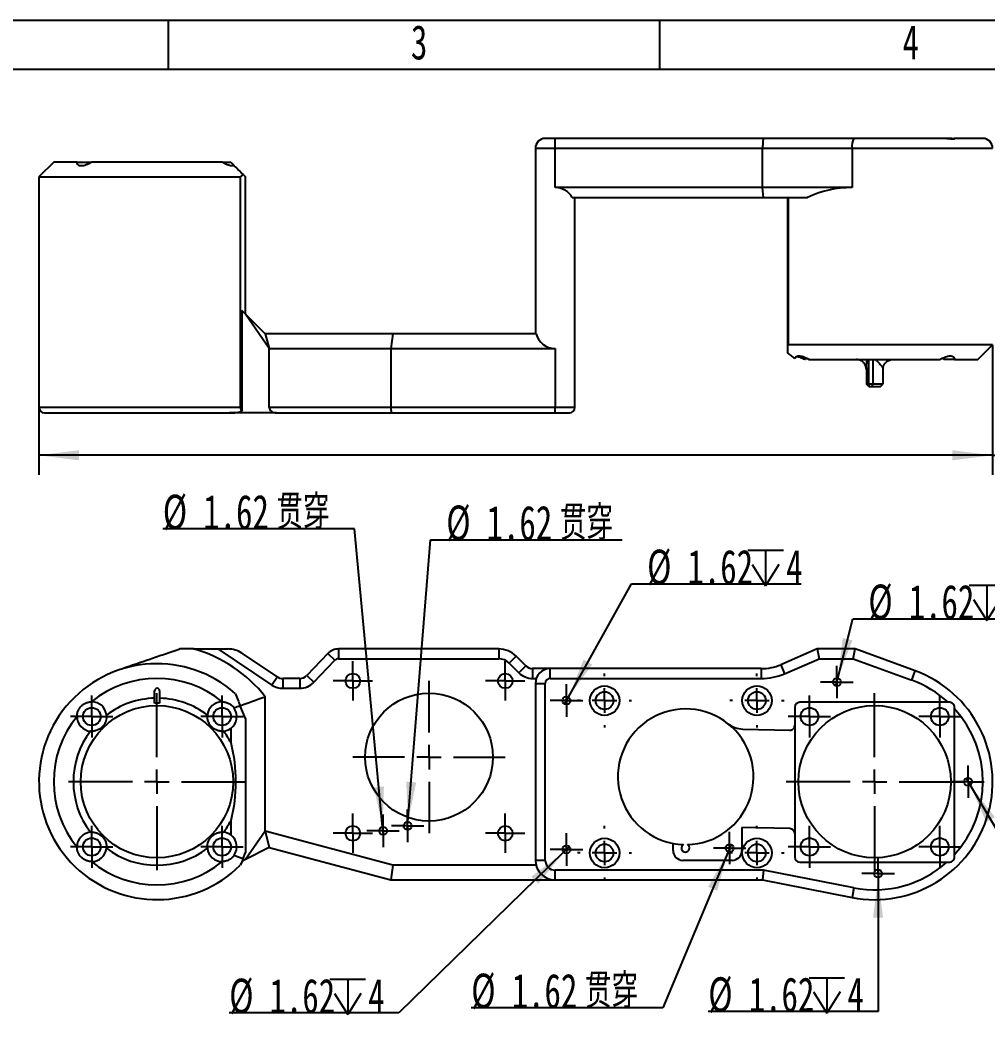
# Model space of a CAD drawing. Header units: millimetres. Extents: x 0 to 316, y 0 to 210.
# Drawn here: x 93.5 to 191.9, y 107.9 to 210 of the extents above; entities that cross this region are included whole.
import ezdxf

# ---------------------------------------------------------------- set-up
doc = ezdxf.new("R2010")
doc.units = ezdxf.units.MM
doc.layers.add('图框', color=7, linetype='Continuous')
doc.styles.add('SLDTEXTSTYLE0', font='TXT', dxfattribs={"width": 0.7, "bigfont": 'bigfont'})
doc.styles.add('SLDTEXTSTYLE3', font='TXT', dxfattribs={"width": 0.7})
doc.dimstyles.new('SLDDIMSTYLE0', dxfattribs={"dimtxt": 3.5, "dimasz": 4.08, "dimexe": 0, "dimexo": 0.0625, "dimgap": 0.875, "dimtad": 0, "dimtih": 1, "dimtoh": 1, "dimlfac": 2, "dimrnd": 1e-09, "dimzin": 12, "dimdsep": 46, "dimtxsty": 'SLDTEXTSTYLE3', "dimblk1": 'NONE', "dimsah": 1, "dimcen": 0, "dimadec": 0, "dimazin": 3, "dimtfac": 1, "dimtmove": 0, "dimatfit": 3, "dimldrblk": 'NONE', "dimfxl": 1, "dimfrac": 2, "dimtolj": 1, "dimtzin": 12, "dimarcsym": 0})
doc.dimstyles.new('SLDDIMSTYLE1', dxfattribs={"dimtxt": 3.5, "dimasz": 4.08, "dimexe": 0, "dimexo": 0.0625, "dimgap": 0.875, "dimtad": 2, "dimlfac": 2, "dimrnd": 1e-09, "dimzin": 12, "dimdsep": 46, "dimtxsty": 'SLDTEXTSTYLE3', "dimsah": 1, "dimcen": 0.09, "dimadec": 0, "dimazin": 3, "dimtfac": 1, "dimtofl": 0, "dimtmove": 0, "dimatfit": 3, "dimfxl": 1, "dimfrac": 2, "dimtolj": 1, "dimtzin": 12, "dimarcsym": 0})

# ---------------------------------------------------------------- blocks, each defined once
blk = doc.blocks.new('_D')
at = {"layer": '图框'}
for p, q in [((165.78, 126.15), (165.47, 125.4)), ((165.47, 125.4), (158.83, 109.52)), ((158.83, 109.52), (139.34, 109.52))]:
    blk.add_line(p, q, dxfattribs=at)
blk.add_solid([(165.47, 125.4), (163.43, 121.83), (164.36, 121.44)], dxfattribs=at)
at = {"layer": '图框', "char_height": 3.5, "attachment_point": 1}
for s, insert, style in [('贯穿', (150.91, 112.99), 'SLDTEXTSTYLE0'), ('%%c', (139.34, 113), 'SLDTEXTSTYLE3'), ('1.62', (143.46, 112.99), 'SLDTEXTSTYLE3')]:
    blk.add_mtext(s, dxfattribs=dict(at, insert=insert, style=style))
blk = doc.blocks.new('_None')
blk = doc.blocks.new('SW_SYMBOL_HOLE_DEPTH')
at = {"layer": '图框', "color": 0}
for p, q in [((0, 875), (800, 875)), ((400, 875), (400, 75)), ((100, 555), (400, 75)), ((700, 555), (400, 75))]:
    blk.add_line(p, q, dxfattribs=at)
blk = doc.blocks.new('_D_1')
at = {"layer": '图框'}
for p, q in [((180.72, 123.58), (180.72, 122.77)), ((180.72, 122.77), (180.72, 109.15)), ((180.72, 109.15), (163.45, 109.15))]:
    blk.add_line(p, q, dxfattribs=at)
blk.add_solid([(180.72, 122.77), (180.21, 118.69), (181.23, 118.69)], dxfattribs=at)
at = {"layer": '图框', "xscale": 0.0045117371, "yscale": 0.0045117371, "zscale": 0.0045117371}
blk.add_blockref('SW_SYMBOL_HOLE_DEPTH', (173.7, 108.63), dxfattribs=at)
at = {"layer": '图框', "char_height": 3.5, "attachment_point": 1, "style": 'SLDTEXTSTYLE3'}
for s, insert in [('%%c', (163.45, 112.63)), ('1.62', (167.57, 112.62)), ('4', (177.6, 112.62))]:
    blk.add_mtext(s, dxfattribs=dict(at, insert=insert))
blk = doc.blocks.new('_D_2')
at = {"layer": '图框'}
for p, q in [((189.67, 132.87), (190.08, 132.18)), ((190.08, 132.18), (199.58, 116.13)), ((199.58, 116.13), (216.85, 116.13))]:
    blk.add_line(p, q, dxfattribs=at)
blk.add_solid([(190.08, 132.18), (191.72, 128.41), (192.6, 128.92)], dxfattribs=at)
at = {"layer": '图框', "xscale": 0.0045117371, "yscale": 0.0045117371, "zscale": 0.0045117371}
blk.add_blockref('SW_SYMBOL_HOLE_DEPTH', (211.41, 115.62), dxfattribs=at)
at = {"layer": '图框', "char_height": 3.5, "attachment_point": 1, "style": 'SLDTEXTSTYLE3'}
for s, insert in [('%%c', (201.16, 119.62)), ('1.62', (205.28, 119.61)), ('4', (215.31, 119.61))]:
    blk.add_mtext(s, dxfattribs=dict(at, insert=insert))
blk = doc.blocks.new('_D_3')
at = {"layer": '图框'}
for p, q in [((176.63, 143.05), (178.14, 149.09)), ((178.14, 149.09), (195.41, 149.09)), ((176.43, 142.27), (176.63, 143.05))]:
    blk.add_line(p, q, dxfattribs=at)
blk.add_solid([(176.63, 143.05), (178.11, 146.89), (177.13, 147.14)], dxfattribs=at)
at = {"layer": '图框', "xscale": 0.0045117371, "yscale": 0.0045117371, "zscale": 0.0045117371}
blk.add_blockref('SW_SYMBOL_HOLE_DEPTH', (189.98, 148.57), dxfattribs=at)
at = {"layer": '图框', "char_height": 3.5, "attachment_point": 1, "style": 'SLDTEXTSTYLE3'}
for s, insert in [('%%c', (179.73, 152.58)), ('1.62', (183.84, 152.56)), ('4', (193.88, 152.56))]:
    blk.add_mtext(s, dxfattribs=dict(at, insert=insert))
blk = doc.blocks.new('_D_4')
at = {"layer": '图框'}
for p, q in [((149.23, 141.13), (155.64, 152.64)), ((155.64, 152.64), (172.91, 152.64)), ((148.83, 140.42), (149.23, 141.13))]:
    blk.add_line(p, q, dxfattribs=at)
blk.add_solid([(149.23, 141.13), (151.65, 144.45), (150.77, 144.94)], dxfattribs=at)
at = {"layer": '图框', "xscale": 0.0045117371, "yscale": 0.0045117371, "zscale": 0.0045117371}
blk.add_blockref('SW_SYMBOL_HOLE_DEPTH', (167.48, 152.12), dxfattribs=at)
at = {"layer": '图框', "char_height": 3.5, "attachment_point": 1, "style": 'SLDTEXTSTYLE3'}
for s, insert in [('%%c', (157.23, 156.13)), ('1.62', (161.34, 156.12)), ('4', (171.37, 156.12))]:
    blk.add_mtext(s, dxfattribs=dict(at, insert=insert))
blk = doc.blocks.new('_D_5')
at = {"layer": '图框'}
for p, q in [((149.32, 125.91), (148.74, 125.35)), ((148.74, 125.35), (131.99, 109)), ((131.99, 109), (114.72, 109))]:
    blk.add_line(p, q, dxfattribs=at)
blk.add_solid([(148.74, 125.35), (145.46, 122.86), (146.17, 122.13)], dxfattribs=at)
at = {"layer": '图框', "xscale": 0.0045117371, "yscale": 0.0045117371, "zscale": 0.0045117371}
blk.add_blockref('SW_SYMBOL_HOLE_DEPTH', (124.97, 108.49), dxfattribs=at)
at = {"layer": '图框', "char_height": 3.5, "attachment_point": 1, "style": 'SLDTEXTSTYLE3'}
for s, insert in [('%%c', (114.72, 112.49)), ('1.62', (118.83, 112.48)), ('4', (128.86, 112.48))]:
    blk.add_mtext(s, dxfattribs=dict(at, insert=insert))
blk = doc.blocks.new('_D_6')
at = {"layer": '图框'}
for p, q in [((132.91, 128.43), (135.21, 157.13)), ((135.21, 157.13), (154.7, 157.13)), ((132.84, 127.62), (132.91, 128.43))]:
    blk.add_line(p, q, dxfattribs=at)
blk.add_solid([(132.91, 128.43), (133.74, 132.46), (132.73, 132.54)], dxfattribs=at)
at = {"layer": '图框', "char_height": 3.5, "attachment_point": 1}
for s, insert, style in [('%%c', (136.8, 160.62), 'SLDTEXTSTYLE3'), ('1.62', (140.91, 160.6), 'SLDTEXTSTYLE3'), ('贯穿', (148.36, 160.6), 'SLDTEXTSTYLE0')]:
    blk.add_mtext(s, dxfattribs=dict(at, insert=insert, style=style))
blk = doc.blocks.new('_D_7')
at = {"layer": '图框'}
for p, q in [((127.46, 158.23), (107.97, 158.23)), ((130.33, 127.93), (127.46, 158.23)), ((130.41, 127.12), (130.33, 127.93))]:
    blk.add_line(p, q, dxfattribs=at)
blk.add_solid([(130.33, 127.93), (130.46, 132.04), (129.44, 131.94)], dxfattribs=at)
at = {"layer": '图框', "char_height": 3.5, "attachment_point": 1}
for s, insert, style in [('%%c', (107.97, 161.72), 'SLDTEXTSTYLE3'), ('1.62', (112.09, 161.71), 'SLDTEXTSTYLE3'), ('贯穿', (119.53, 161.71), 'SLDTEXTSTYLE0')]:
    blk.add_mtext(s, dxfattribs=dict(at, insert=insert, style=style))
blk = doc.blocks.new('SW_CENTERMARKSYMBOL_0')
at = {"layer": '图框', "color": 0}
for p, q in [((0, 1.25), (0, 2)), ((0, 0), (0, 1.25)), ((-1.25, 0), (-2, 0)), ((0, 0), (-1.25, 0)), ((0, 0), (0, -1.25)), ((0, 0), (1.25, 0)), ((1.25, 0), (2, 0)), ((0, -1.25), (0, -2))]:
    blk.add_line(p, q, dxfattribs=at)
blk = doc.blocks.new('SW_CENTERMARKSYMBOL_1')
at = {"layer": '图框', "color": 0}
for p, q in [((0, 1.25), (0, 2)), ((0, 0), (0, 1.25)), ((-1.25, 0), (-2, 0)), ((0, 0), (-1.25, 0)), ((0, 0), (0, -1.25)), ((0, 0), (1.25, 0)), ((1.25, 0), (2, 0)), ((0, -1.25), (0, -2))]:
    blk.add_line(p, q, dxfattribs=at)
blk = doc.blocks.new('SW_CENTERMARKSYMBOL_2')
at = {"layer": '图框', "color": 0}
for p, q in [((0, 1.25), (0, 2)), ((0, 0), (0, 1.25)), ((-1.25, 0), (-2, 0)), ((0, 0), (-1.25, 0)), ((0, 0), (0, -1.25)), ((0, 0), (1.25, 0)), ((1.25, 0), (2, 0)), ((0, -1.25), (0, -2))]:
    blk.add_line(p, q, dxfattribs=at)
blk = doc.blocks.new('SW_CENTERMARKSYMBOL_3')
at = {"layer": '图框', "color": 0}
for p, q in [((0, 1.25), (0, 2)), ((0, 0), (0, 1.25)), ((-1.25, 0), (-2, 0)), ((0, 0), (-1.25, 0)), ((0, 0), (0, -1.25)), ((0, 0), (1.25, 0)), ((1.25, 0), (2, 0)), ((0, -1.25), (0, -2))]:
    blk.add_line(p, q, dxfattribs=at)
blk = doc.blocks.new('SW_CENTERMARKSYMBOL_4')
at = {"layer": '图框', "color": 0}
for p, q in [((0, 2.5), (0, 7.75)), ((0, 0), (0, 1.25)), ((-2.5, 0), (-7.75, 0)), ((0, 0), (-1.25, 0)), ((0, 0), (0, -1.25)), ((0, 0), (1.25, 0)), ((2.5, 0), (7.75, 0)), ((0, -2.5), (0, -7.75))]:
    blk.add_line(p, q, dxfattribs=at)
blk = doc.blocks.new('SW_CENTERMARKSYMBOL_5')
at = {"layer": '图框', "color": 0}
for p, q in [((0, 2.5), (0, 9)), ((0, 0), (0, 1.25)), ((-2.5, 0), (-9, 0)), ((0, 0), (-1.25, 0)), ((0, 0), (0, -1.25)), ((0, 0), (1.25, 0)), ((2.5, 0), (9, 0)), ((0, -2.5), (0, -9))]:
    blk.add_line(p, q, dxfattribs=at)
blk = doc.blocks.new('SW_CENTERMARKSYMBOL_6')
at = {"layer": '图框', "color": 0}
for p, q in [((0, 1.25), (0, 1.65575)), ((0, 0), (0, 1.25)), ((-1.25, 0), (-1.65575, 0)), ((0, 0), (-1.25, 0)), ((0, 0), (0, -1.25)), ((0, 0), (1.25, 0)), ((1.25, 0), (1.65575, 0)), ((0, -1.25), (0, -1.65575))]:
    blk.add_line(p, q, dxfattribs=at)
blk = doc.blocks.new('SW_CENTERMARKSYMBOL_7')
at = {"layer": '图框', "color": 0}
for p, q in [((0, 1.25), (0, 1.65575)), ((0, 0), (0, 1.25)), ((-1.25, 0), (-1.65575, 0)), ((0, 0), (-1.25, 0)), ((0, 0), (0, -1.25)), ((0, 0), (1.25, 0)), ((1.25, 0), (1.65575, 0)), ((0, -1.25), (0, -1.65575))]:
    blk.add_line(p, q, dxfattribs=at)
blk = doc.blocks.new('SW_CENTERMARKSYMBOL_8')
at = {"layer": '图框', "color": 0}
for p, q in [((0, 1.25), (0, 1.65575)), ((0, 0), (0, 1.25)), ((-1.25, 0), (-1.65575, 0)), ((0, 0), (-1.25, 0)), ((0, 0), (0, -1.25)), ((0, 0), (1.25, 0)), ((1.25, 0), (1.65575, 0)), ((0, -1.25), (0, -1.65575))]:
    blk.add_line(p, q, dxfattribs=at)
blk = doc.blocks.new('SW_CENTERMARKSYMBOL_9')
at = {"layer": '图框', "color": 0}
for p, q in [((0, 1.25), (0, 1.65575)), ((0, 0), (0, 1.25)), ((-1.25, 0), (-1.65575, 0)), ((0, 0), (-1.25, 0)), ((0, 0), (0, -1.25)), ((0, 0), (1.25, 0)), ((1.25, 0), (1.65575, 0)), ((0, -1.25), (0, -1.65575))]:
    blk.add_line(p, q, dxfattribs=at)
blk = doc.blocks.new('SW_CENTERMARKSYMBOL_10')
at = {"layer": '图框', "color": 0}
for p, q in [((0, 1.25), (0, 1.65575)), ((0, 0), (0, 1.25)), ((-1.25, 0), (-1.65575, 0)), ((0, 0), (-1.25, 0)), ((0, 0), (0, -1.25)), ((0, 0), (1.25, 0)), ((1.25, 0), (1.65575, 0)), ((0, -1.25), (0, -1.65575))]:
    blk.add_line(p, q, dxfattribs=at)
blk = doc.blocks.new('SW_CENTERMARKSYMBOL_11')
at = {"layer": '图框', "color": 0}
for p, q in [((0, 1.25), (0, 1.65575)), ((0, 0), (0, 1.25)), ((-1.25, 0), (-1.65575, 0)), ((0, 0), (-1.25, 0)), ((0, 0), (0, -1.25)), ((0, 0), (1.25, 0)), ((1.25, 0), (1.65575, 0)), ((0, -1.25), (0, -1.65575))]:
    blk.add_line(p, q, dxfattribs=at)
blk = doc.blocks.new('SW_CENTERMARKSYMBOL_12')
at = {"layer": '图框', "color": 0}
for p, q in [((0, 1.25), (0, 1.65575)), ((0, 0), (0, 1.25)), ((-1.25, 0), (-1.65575, 0)), ((0, 0), (-1.25, 0)), ((0, 0), (0, -1.25)), ((0, 0), (1.25, 0)), ((1.25, 0), (1.65575, 0)), ((0, -1.25), (0, -1.65575))]:
    blk.add_line(p, q, dxfattribs=at)
blk = doc.blocks.new('SW_CENTERMARKSYMBOL_13')
at = {"layer": '图框', "color": 0}
for p, q in [((0, 1.25), (0, 1.65575)), ((0, 0), (0, 1.25)), ((-1.25, 0), (-1.65575, 0)), ((0, 0), (-1.25, 0)), ((0, 0), (0, -1.25)), ((0, 0), (1.25, 0)), ((1.25, 0), (1.65575, 0)), ((0, -1.25), (0, -1.65575))]:
    blk.add_line(p, q, dxfattribs=at)
blk = doc.blocks.new('SW_CENTERMARKSYMBOL_14')
at = {"layer": '图框', "color": 0}
for p, q in [((0, 2.5), (0, 9)), ((0, 0), (0, 1.25)), ((-2.5, 0), (-9, 0)), ((0, 0), (-1.25, 0)), ((0, 0), (0, -1.25)), ((0, 0), (1.25, 0)), ((2.5, 0), (9, 0)), ((0, -2.5), (0, -9))]:
    blk.add_line(p, q, dxfattribs=at)
blk = doc.blocks.new('SW_CENTERMARKSYMBOL_15')
at = {"layer": '图框', "color": 0}
for p, q in [((0, 1.25), (0, 2.15)), ((0, 0), (0, 1.25)), ((-1.25, 0), (-2.15, 0)), ((0, 0), (-1.25, 0)), ((0, 0), (0, -1.25)), ((0, 0), (1.25, 0)), ((1.25, 0), (2.15, 0)), ((0, -1.25), (0, -2.15))]:
    blk.add_line(p, q, dxfattribs=at)
blk = doc.blocks.new('SW_CENTERMARKSYMBOL_16')
at = {"layer": '图框', "color": 0}
for p, q in [((0, 1.25), (0, 2.15)), ((0, 0), (0, 1.25)), ((-1.25, 0), (-2.15, 0)), ((0, 0), (-1.25, 0)), ((0, 0), (0, -1.25)), ((0, 0), (1.25, 0)), ((1.25, 0), (2.15, 0)), ((0, -1.25), (0, -2.15))]:
    blk.add_line(p, q, dxfattribs=at)
blk = doc.blocks.new('SW_CENTERMARKSYMBOL_17')
at = {"layer": '图框', "color": 0}
for p, q in [((0, 1.25), (0, 2.15)), ((0, 0), (0, 1.25)), ((-1.25, 0), (-2.15, 0)), ((0, 0), (-1.25, 0)), ((0, 0), (0, -1.25)), ((0, 0), (1.25, 0)), ((1.25, 0), (2.15, 0)), ((0, -1.25), (0, -2.15))]:
    blk.add_line(p, q, dxfattribs=at)
blk = doc.blocks.new('SW_CENTERMARKSYMBOL_18')
at = {"layer": '图框', "color": 0}
for p, q in [((0, 1.25), (0, 2.15)), ((0, 0), (0, 1.25)), ((-1.25, 0), (-2.15, 0)), ((0, 0), (-1.25, 0)), ((0, 0), (0, -1.25)), ((0, 0), (1.25, 0)), ((1.25, 0), (2.15, 0)), ((0, -1.25), (0, -2.15))]:
    blk.add_line(p, q, dxfattribs=at)
blk = doc.blocks.new('SW_CENTERMARKSYMBOL_19')
at = {"layer": '图框', "color": 0}
for p, q in [((0, 2.5), (0, 2.75)), ((0, 0), (0, 1.25)), ((-2.5, 0), (-2.75, 0)), ((0, 0), (-1.25, 0)), ((0, 0), (0, -1.25)), ((0, 0), (1.25, 0)), ((2.5, 0), (2.75, 0)), ((0, -2.5), (0, -2.75))]:
    blk.add_line(p, q, dxfattribs=at)
blk = doc.blocks.new('SW_CENTERMARKSYMBOL_20')
at = {"layer": '图框', "color": 0}
for p, q in [((0, 2.5), (0, 2.75)), ((0, 0), (0, 1.25)), ((-2.5, 0), (-2.75, 0)), ((0, 0), (-1.25, 0)), ((0, 0), (0, -1.25)), ((0, 0), (1.25, 0)), ((2.5, 0), (2.75, 0)), ((0, -2.5), (0, -2.75))]:
    blk.add_line(p, q, dxfattribs=at)
blk = doc.blocks.new('SW_CENTERMARKSYMBOL_21')
at = {"layer": '图框', "color": 0}
for p, q in [((0, 2.5), (0, 2.75)), ((0, 0), (0, 1.25)), ((-2.5, 0), (-2.75, 0)), ((0, 0), (-1.25, 0)), ((0, 0), (0, -1.25)), ((0, 0), (1.25, 0)), ((2.5, 0), (2.75, 0)), ((0, -2.5), (0, -2.75))]:
    blk.add_line(p, q, dxfattribs=at)
blk = doc.blocks.new('SW_CENTERMARKSYMBOL_22')
at = {"layer": '图框', "color": 0}
for p, q in [((0, 2.5), (0, 2.75)), ((0, 0), (0, 1.25)), ((-2.5, 0), (-2.75, 0)), ((0, 0), (-1.25, 0)), ((0, 0), (0, -1.25)), ((0, 0), (1.25, 0)), ((2.5, 0), (2.75, 0)), ((0, -2.5), (0, -2.75))]:
    blk.add_line(p, q, dxfattribs=at)
blk = doc.blocks.new('SW_CENTERMARKSYMBOL_23')
at = {"layer": '图框', "color": 0}
for p, q in [((0, 1.25), (0, 2.15)), ((0, 0), (0, 1.25)), ((-1.25, 0), (-2.15, 0)), ((0, 0), (-1.25, 0)), ((0, 0), (0, -1.25)), ((0, 0), (1.25, 0)), ((1.25, 0), (2.15, 0)), ((0, -1.25), (0, -2.15))]:
    blk.add_line(p, q, dxfattribs=at)
blk = doc.blocks.new('SW_CENTERMARKSYMBOL_24')
at = {"layer": '图框', "color": 0}
for p, q in [((0, 1.25), (0, 2.15)), ((0, 0), (0, 1.25)), ((-1.25, 0), (-2.15, 0)), ((0, 0), (-1.25, 0)), ((0, 0), (0, -1.25)), ((0, 0), (1.25, 0)), ((1.25, 0), (2.15, 0)), ((0, -1.25), (0, -2.15))]:
    blk.add_line(p, q, dxfattribs=at)
blk = doc.blocks.new('SW_CENTERMARKSYMBOL_25')
at = {"layer": '图框', "color": 0}
for p, q in [((0, 1.25), (0, 2.15)), ((0, 0), (0, 1.25)), ((-1.25, 0), (-2.15, 0)), ((0, 0), (-1.25, 0)), ((0, 0), (0, -1.25)), ((0, 0), (1.25, 0)), ((1.25, 0), (2.15, 0)), ((0, -1.25), (0, -2.15))]:
    blk.add_line(p, q, dxfattribs=at)
blk = doc.blocks.new('SW_CENTERMARKSYMBOL_26')
at = {"layer": '图框', "color": 0}
for p, q in [((0, 1.25), (0, 2.15)), ((0, 0), (0, 1.25)), ((-1.25, 0), (-2.15, 0)), ((0, 0), (-1.25, 0)), ((0, 0), (0, -1.25)), ((0, 0), (1.25, 0)), ((1.25, 0), (2.15, 0)), ((0, -1.25), (0, -2.15))]:
    blk.add_line(p, q, dxfattribs=at)
blk = doc.blocks.new('_D_10')
at = {"layer": '图框'}
for p, q in [((192.37, 176.96), (192.37, 163.73)), ((95.37, 170.59), (95.37, 163.73)), ((192.37, 165.73), (95.37, 165.73)), ((192.37, 165.73), (219.05, 165.73))]:
    blk.add_line(p, q, dxfattribs=at)
for points in [[(95.37, 165.73), (99.45, 165.22), (99.45, 166.24)], [(192.37, 165.73), (188.29, 166.24), (188.29, 165.22)]]:
    blk.add_solid(points, dxfattribs=at)
at = {"layer": '图框', "insert": (214.45, 170.24), "char_height": 3.5, "attachment_point": 1, "style": 'SLDTEXTSTYLE3'}
blk.add_mtext('194', dxfattribs=at)

msp = doc.modelspace()

# ---------------------------------------------------------------- linework, layer by layer
at = {"color": 7, "linetype": 'Continuous', "lineweight": 25}
for p, q in [((147.8733, 197.9636), (146.8733, 197.9636)), ((147.8733, 196.9636), (147.8733, 197.9636)), ((169.0765, 197.9636), (147.8733, 197.9636)), ((178.2631, 197.9636), (169.0765, 197.9636)), ((187.7333, 197.9636), (178.2631, 197.9636)), ((187.8428, 197.9636), (187.7333, 197.9636)), ((191.3733, 197.9636), (188.4983, 197.9636)), ((145.8733, 196.9636), (147.8733, 196.9636)), ((145.8733, 196.9636), (145.8733, 178.0886)), ((147.8733, 192.9636), (147.8733, 196.9636)), ((147.8733, 196.9636), (168.9796, 196.9636)), ((168.9796, 196.9636), (178.0712, 196.9636)), ((168.9796, 192.9636), (168.9796, 196.9636)), ((178.0712, 196.9636), (178.0712, 192.9636)), ((178.0712, 196.9636), (192.3733, 196.9636)), ((96.8733, 195.5386), (95.3733, 194.0386)), ((99.2443, 195.5386), (96.8733, 195.5386)), ((99.2443, 195.5386), (100.6005, 195.5386)), ((100.6005, 195.5386), (100.6514, 195.496)), ((100.6768, 195.4841), (100.6005, 195.5386)), ((114.0193, 195.5386), (100.7273, 195.5386)), ((114.1461, 195.5386), (114.0698, 195.4841)), ((114.0961, 195.4965), (114.1461, 195.5386)), ((114.1461, 195.5386), (114.8841, 195.5386)), ((114.8841, 195.5386), (115.219, 195.2038)), ((95.3733, 194.0386), (95.3733, 170.5886)), ((95.3733, 194.0386), (115.856, 194.0386)), ((115.856, 194.0386), (115.856, 170.5886)), ((116.1287, 194.294), (116.3841, 194.0386)), ((116.3841, 180.0886), (116.3841, 194.0386)), ((168.9796, 192.9636), (147.8733, 192.9636)), ((169.0765, 191.9636), (168.9796, 192.9636)), ((178.0712, 192.9636), (168.9796, 192.9636)), ((149.6053, 191.9636), (169.0765, 191.9636)), ((149.8733, 170.5886), (149.8733, 191.9636)), ((169.0765, 191.9636), (173.5563, 191.9636)), ((171.5065, 191.9636), (171.5065, 176.8751)), ((171.6208, 176.9636), (171.6208, 191.9636)), ((116.0094, 180.4633), (116.0094, 170.213)), ((116.3841, 180.0886), (116.0094, 180.4633)), ((118.8045, 176.5886), (116.3841, 180.0886)), ((118.3841, 178.0886), (116.3841, 180.0886)), ((131.3683, 178.0886), (118.3841, 178.0886)), ((118.3841, 178.0886), (118.8045, 176.5886)), ((131.3683, 178.0886), (131.1708, 176.5886)), ((145.9368, 178.0886), (131.3683, 178.0886)), ((192.3733, 176.9636), (171.6208, 176.9636)), ((190.8733, 175.4636), (192.3733, 176.9636)), ((118.8045, 170.5886), (118.8045, 176.5886)), ((118.8045, 176.5886), (131.1708, 176.5886)), ((131.1708, 176.5886), (131.1708, 170.5886)), ((131.1708, 176.5886), (147.8733, 176.5886)), ((147.8733, 176.5886), (147.8733, 170.5886)), ((172.4316, 175.7587), (172.2713, 175.5619)), ((173.3274, 175.4636), (173.3023, 175.4636)), ((173.459, 175.5818), (173.3274, 175.4636)), ((173.6976, 175.4636), (173.4518, 175.5853)), ((173.7273, 175.4636), (187.0193, 175.4636)), ((179.5294, 174.6112), (179.5015, 174.756)), ((179.5351, 174.8757), (179.5981, 175.4636)), ((179.798, 172.9636), (179.798, 175.4636)), ((180.2002, 175.4636), (180.2002, 172.9636)), ((181.2171, 174.6715), (181.235, 174.6516)), ((187.4192, 175.4636), (187.265, 175.6018)), ((188.5023, 175.4636), (187.4192, 175.4636)), ((188.5023, 175.4636), (190.8733, 175.4636)), ((179.5294, 174.6112), (179.5294, 172.9636)), ((181.2171, 174.4636), (181.2171, 172.9636)), ((179.798, 172.9636), (179.5294, 172.9636)), ((179.7794, 172.7136), (179.5294, 172.9636)), ((179.798, 172.9636), (179.7794, 172.7136)), ((179.7794, 172.7136), (180.0977, 172.7136)), ((180.2002, 172.9636), (179.798, 172.9636)), ((180.0977, 172.7136), (180.9671, 172.7136)), ((181.2171, 172.9636), (180.2002, 172.9636)), ((180.9671, 172.7136), (181.2171, 172.9636)), ((115.856, 170.5886), (95.3733, 170.5886)), ((131.1708, 170.5886), (118.8045, 170.5886)), ((147.8733, 170.5886), (131.1708, 170.5886)), ((147.8733, 170.0386), (147.8733, 170.5886)), ((149.8733, 170.5886), (147.8733, 170.5886)), ((95.9233, 170.0386), (114.7377, 170.0386)), ((119.5349, 170.0386), (114.7377, 170.0386)), ((119.5349, 170.0386), (131.2432, 170.0386)), ((131.2432, 170.0386), (147.8733, 170.0386)), ((147.8733, 170.0386), (149.3233, 170.0386)), ((111.0814, 146.0244), (113.5705, 146.0244)), ((113.5705, 146.0244), (119.0667, 142.3603)), ((113.5705, 146.0244), (114.6163, 146.0244)), ((119.6214, 143.1924), (116.0031, 145.6045)), ((124.7566, 145.5623), (122.6198, 143.3325)), ((124.7566, 145.5623), (125.4786, 144.8704)), ((125.8396, 146.0244), (125.8396, 145.0244)), ((142.1393, 146.0244), (125.8396, 146.0244)), ((125.8396, 145.0244), (142.1393, 145.0244)), ((142.1393, 146.0244), (142.1393, 145.0244)), ((143.907, 145.2922), (143.1999, 144.5851)), ((144.8819, 144.3173), (143.907, 145.2922)), ((174.54, 146.0244), (170.8166, 144.4287)), ((171.2105, 143.5095), (174.7452, 145.0244)), ((174.54, 146.0244), (174.7452, 145.0244)), ((178.3809, 146.0244), (174.54, 146.0244)), ((174.7452, 145.0244), (178.2042, 145.0244)), ((178.2042, 145.0244), (178.3809, 146.0244)), ((178.2042, 145.0244), (184.1425, 142.8585)), ((184.4852, 143.7979), (178.3809, 146.0244)), ((103.8733, 144.0026), (103.8733, 144.0104)), ((123.3418, 142.6406), (125.4786, 144.8704)), ((143.1999, 144.5851), (144.1748, 143.6102)), ((144.8819, 144.3173), (144.1748, 143.6102)), ((145.589, 144.0244), (145.589, 143.0244)), ((147.3733, 144.0244), (145.589, 144.0244)), ((147.3733, 143.0244), (147.3733, 144.0244)), ((168.847, 144.0244), (147.3733, 144.0244)), ((168.847, 144.0244), (168.847, 143.0244)), ((170.8166, 144.4287), (171.2105, 143.5095)), ((119.6214, 143.1924), (119.0667, 142.3603)), ((120.1761, 143.0244), (120.1761, 142.0244)), ((121.8978, 143.0244), (120.1761, 143.0244)), ((121.8978, 143.0244), (121.8978, 142.0244)), ((122.6198, 143.3325), (123.3418, 142.6406)), ((145.589, 143.0244), (145.9591, 143.0244)), ((147.3733, 143.0244), (168.847, 143.0244)), ((184.1425, 142.8585), (184.4852, 143.7979)), ((120.1761, 142.0244), (121.8978, 142.0244)), ((145.8733, 142.5244), (146.8733, 142.5244)), ((145.8733, 142.5244), (145.8733, 124.5244)), ((146.8733, 124.5244), (146.8733, 142.5244)), ((107.1426, 141.0213), (107.1426, 141.7744)), ((107.1426, 140.5211), (107.1426, 141.0213)), ((107.6426, 141.7744), (107.6426, 141.0201)), ((107.6426, 141.0201), (107.6426, 140.5199)), ((118.3841, 127.5035), (118.3841, 141.1709)), ((107.3733, 140.2744), (107.3733, 140.5244)), ((116.3841, 138.9494), (115.8486, 140.2448)), ((172.2483, 140.0994), (172.2483, 138.2507)), ((187.8428, 140.5994), (172.7483, 140.5994)), ((188.4983, 125.1093), (188.4983, 139.9396)), ((116.3841, 138.9494), (116.3841, 125.3141)), ((114.8841, 137.94), (114.8841, 136.5041)), ((166.9512, 137.8753), (171.7353, 137.7509)), ((172.2483, 138.2507), (172.2483, 127.247)), ((114.8841, 128.5447), (114.8841, 127.1088)), ((166.8733, 127.874), (166.8733, 125.5244)), ((171.7613, 127.7468), (166.8733, 127.874)), ((118.3841, 127.5035), (116.3841, 124.5994)), ((118.3841, 127.5035), (118.8045, 125.8379)), ((131.3683, 124.0244), (118.3841, 127.5035)), ((172.2483, 127.247), (172.2483, 124.8494)), ((118.8045, 125.8379), (116.3841, 124.5994)), ((118.8045, 125.8379), (131.1708, 122.5244)), ((159.8733, 125.5244), (159.8733, 126.2448)), ((116.3841, 124.5994), (116.0094, 124.4077)), ((116.1287, 124.6963), (116.3841, 125.3141)), ((131.3683, 124.0244), (131.1708, 122.5244)), ((145.9368, 124.0244), (131.3683, 124.0244)), ((146.8733, 124.5244), (145.8733, 124.5244)), ((165.8733, 124.5244), (160.8733, 124.5244)), ((172.7483, 124.3494), (187.7333, 124.3494)), ((169.0765, 123.5244), (147.8733, 123.5244)), ((147.8733, 122.5244), (147.8733, 123.5244)), ((169.0765, 123.5244), (168.9796, 122.5244)), ((178.2631, 121.7287), (169.0765, 123.5244)), ((131.1708, 122.5244), (147.8733, 122.5244)), ((147.8733, 122.5244), (168.9796, 122.5244)), ((168.9796, 122.5244), (178.0712, 120.7473)), ((178.2631, 121.7287), (178.0712, 120.7473))]:
    msp.add_line(p, q, dxfattribs=at)
for centre, radius in [((127.2973, 142.7754), 0.75), ((142.7993, 142.7754), 0.75), ((176.5296, 142.6612), 0.4058), ((152.9065, 140.7744), 1.5), ((168.4065, 140.7744), 1.5), ((135.0483, 135.0244), 6.5), ((149.0275, 140.7784), 0.4057), ((152.9065, 140.7744), 0.9), ((168.4065, 140.7744), 0.9), ((107.3733, 132.5244), 7.75), ((100.7442, 139.1535), 0.9), ((114.0024, 139.1535), 0.9), ((180.3733, 132.5244), 7.75), ((173.7442, 139.1535), 0.9), ((187.0024, 139.1535), 0.9), ((189.8733, 132.5244), 0.4058), ((127.2973, 127.2734), 0.75), ((130.3733, 127.5244), 0.4057), ((132.8733, 128.0244), 0.4057), ((142.7993, 127.2734), 0.75), ((100.7442, 125.8953), 0.9), ((114.0024, 125.8953), 0.9), ((152.9065, 125.2744), 1.5), ((168.4065, 125.2744), 1.5), ((173.7442, 125.8953), 0.9), ((187.0024, 125.8953), 0.9), ((149.0275, 125.6294), 0.4058), ((152.9065, 125.2744), 0.9), ((165.6233, 125.7744), 0.4058), ((168.4065, 125.2744), 0.9), ((180.7225, 123.174), 0.4058)]:
    msp.add_circle(centre, radius, dxfattribs=at)
for centre, radius, start, end in [((146.8733, 196.9636), 1, 90, 180), ((179.5183, 197.2044), 1.467, 148.833046, 189.44779), ((191.3733, 196.9636), 1, 0, 90), ((147.8733, 190.9636), 2, 30, 90), ((147.8733, 178.5886), 2, 194.477512, 270), ((182.2171, 174.4636), 1, 169.164824, 180), ((122.2223, 196.5704), 62.5996, 337.598104, 337.845381), ((95.9233, 170.5886), 0.55, 180, 270), ((149.3233, 170.5886), 0.55, 270, 0), ((107.3733, 132.5244), 14, 38.141754, 74.641114), ((114.6163, 143.5244), 2.5, 56.309932, 90), ((125.8396, 144.5244), 1.5, 90, 136.218875), ((125.8396, 144.5244), 0.5, 90, 136.218875), ((142.1393, 143.5244), 2.5, 45, 90), ((142.1393, 143.5244), 1.5, 45, 90), ((107.3733, 132.5244), 12, 48.498301, 314.983001), ((145.589, 145.0244), 1, 225, 270), ((147.3733, 142.5244), 1.5, 90, 180), ((168.847, 149.0244), 5, 270, 293.198592), ((107.3733, 132.5244), 10.5, 50.731968, 129.268032), ((120.1761, 144.0244), 1, 236.309932, 270), ((121.8978, 144.0244), 1, 270, 316.218875), ((145.589, 145.0244), 2, 225, 270), ((147.3733, 142.5244), 0.5, 90, 180), ((168.847, 149.0244), 6, 270, 293.198592), ((180.3733, 132.5244), 12, 258.939923, 69.961148), ((107.3926, 141.7744), 0.25, 0, 180), ((120.1761, 144.0244), 2, 236.309932, 270), ((121.8978, 144.0244), 2, 270, 316.218875), ((180.3733, 132.5244), 11, 47.230455, 69.961148), ((107.3733, 132.5244), 8.5, 91.555473, 127.174051), ((107.3733, 132.5244), 8.5, 52.825949, 88.184638), ((100.7442, 139.1535), 1.5, 90, 90.643199), ((100.7442, 139.1535), 1.5, 5.497558, 90), ((107.3733, 132.5244), 8, 90, 91.652716), ((107.3733, 132.5244), 8, 88.071136, 90), ((114.0024, 139.1535), 1.5, 90, 174.502442), ((114.0024, 139.1535), 1.5, 89.356801, 90), ((114.0024, 139.1535), 1.5, 305.999442, 34.563219), ((161.1565, 133.0244), 6.9, 51.436962, 259.281759), ((172.7483, 140.0994), 0.5, 90, 180), ((180.3733, 132.5244), 11, 317.615384, 42.384616), ((107.3733, 132.5244), 10.5, 140.731968, 219.268032), ((100.7442, 139.1535), 1.5, 179.356801, 264.502442), ((114.0024, 139.1535), 1.5, 275.497558, 305.999442), ((161.1565, 133.0244), 6.9, 271.398968, 51.436962), ((167.0163, 140.3745), 2.5, 231.436962, 268.509558), ((171.7483, 138.2507), 0.5, 268.509558, 0), ((107.3733, 132.5244), 8.5, 142.825949, 217.174051), ((107.3733, 132.5244), 8.5, 27.917508, 37.174051), ((107.3733, 132.5244), 8.5, 322.825949, 332.082492), ((171.7483, 127.247), 0.5, 0, 88.509558), ((100.7442, 125.8953), 1.5, 95.497558, 180.643199), ((114.0024, 125.8953), 1.5, 54.000558, 84.502442), ((114.0024, 125.8953), 1.5, 325.436781, 54.000558), ((100.7442, 125.8953), 1.5, 269.356801, 354.502442), ((107.3733, 132.5244), 8.5, 232.825949, 307.174051), ((114.0024, 125.8953), 1.5, 185.497558, 270.643199), ((161.1565, 133.0244), 6.9, 259.281759, 268.075368), ((161.1233, 125.7744), 0.4058, 119.285503, 60.188833), ((160.8733, 125.5244), 1, 180, 270), ((165.8733, 125.5244), 1, 270, 0), ((172.7483, 124.8494), 0.5, 180, 270), ((107.3733, 132.5244), 10.5, 230.731968, 309.268032), ((147.8733, 124.5244), 2, 180, 270), ((147.8733, 124.5244), 1, 180, 270), ((180.3733, 132.5244), 11, 258.939923, 311.996832)]:
    msp.add_arc(centre, radius, start, end, dxfattribs=at)
for centre, major_axis, ratio, start_param, end_param in [((169.0765, 196.9636), (0, 1), 0.0968182, 0, 1.57079633), ((180.3733, 180.9636), (9.2635, -9.2635), 0.82345624, 2.45271187, 2.86384973), ((119.5349, 170.5886), (0.7303, 0), 0.75307984, 3.14159265, 4.71238898), ((131.2432, 170.5886), (0, 0.55), 0.1316525, 1.57079633, 3.14159265)]:
    msp.add_ellipse(centre, major_axis=major_axis, ratio=ratio, start_param=start_param, end_param=end_param, dxfattribs=at)
for points, knots in [([(187.7333, 197.9636), (187.7779, 197.963), (187.8665, 197.9617), (187.9545, 197.9522), (187.9983, 197.9475)], [0, 0, 0, 0, 0.50343291, 1, 1, 1, 1]), ([(188.4983, 197.9577), (188.4979, 197.9566), (188.4971, 197.9541), (188.4896, 197.9493), (188.4767, 197.9447), (188.443, 197.9364), (188.3979, 197.9324), (188.3057, 197.9324), (188.2384, 197.9366), (188.1468, 197.945), (188.0971, 197.9496), (188.0451, 197.9543), (188.0124, 197.9569), (187.9983, 197.958)], [0, 0, 0, 0, 0.05344608, 0.12551996, 0.19957086, 0.2511053, 0.49999649, 0.50008659, 0.74923002, 0.79868806, 0.87467141, 0.94586822, 1, 1, 1, 1]), ([(187.9983, 197.9475), (188.0084, 197.9462), (188.041, 197.942), (188.0913, 197.9353), (188.145, 197.9282), (188.2366, 197.9168), (188.3057, 197.9114), (188.398, 197.9115), (188.4439, 197.9171), (188.4771, 197.9286), (188.4905, 197.9356), (188.4974, 197.9423), (188.4981, 197.9465), (188.4983, 197.9479)], [0, 0, 0, 0, 0.038765498, 0.125560986, 0.194518899, 0.251177534, 0.499982188, 0.500039715, 0.749068565, 0.804783714, 0.874577386, 0.957664943, 1, 1, 1, 1]), ([(188.4983, 197.9479), (188.4983, 197.951), (188.4983, 197.9574), (188.4983, 197.9626), (188.4983, 197.9633), (188.4983, 197.9636)], [0, 0, 0, 0, 0.3304897, 0.66363681, 1, 1, 1, 1]), ([(100.7273, 195.5386), (100.7048, 195.5248), (100.6601, 195.4973), (100.5922, 195.4582), (100.5244, 195.4211), (100.4325, 195.3736), (100.3173, 195.3196), (100.134, 195.2461), (99.9131, 195.1812), (99.6764, 195.155), (99.4829, 195.1812), (99.3679, 195.2461), (99.3037, 195.3196), (99.2703, 195.3845), (99.2492, 195.4574), (99.2459, 195.5114), (99.2443, 195.5386)], [0, 0, 0, 0, 0.03206536, 0.06381266, 0.09530062, 0.12658917, 0.19086781, 0.25316919, 0.37839365, 0.50001745, 0.62163166, 0.74686572, 0.80915741, 0.87344575, 0.93619912, 1, 1, 1, 1]), ([(115.2377, 195.185), (115.2234, 195.1815), (115.1949, 195.1744), (115.1483, 195.1676), (115.0992, 195.1638), (115.0473, 195.1633), (114.9656, 195.1671), (114.8477, 195.1833), (114.6895, 195.2227), (114.523, 195.2801), (114.3728, 195.3449), (114.2414, 195.4104), (114.1297, 195.4713), (114.0563, 195.5161), (114.0193, 195.5386)], [0, 0, 0, 0, 0.04952988, 0.09869812, 0.14766637, 0.19659814, 0.24565715, 0.36854321, 0.4932484, 0.61783131, 0.74592952, 0.82930385, 0.91384874, 1, 1, 1, 1]), ([(172.2581, 175.5725), (172.1931, 175.6244), (172.0648, 175.7269), (171.8745, 175.8776), (171.6891, 176.0234), (171.5668, 176.1184), (171.5065, 176.1651)], [0, 0, 0, 0, 0.261009398, 0.514724327, 0.76107191, 1, 1, 1, 1]), ([(172.2581, 175.5725), (172.2619, 175.5856), (172.2693, 175.6117), (172.2854, 175.6477), (172.3048, 175.6807), (172.3279, 175.7107), (172.3547, 175.7376), (172.3851, 175.7616), (172.4478, 175.8001), (172.5621, 175.8377), (172.7552, 175.8426), (172.9807, 175.8041), (173.198, 175.7332), (173.3924, 175.6492), (173.5606, 175.5641), (173.671, 175.4976), (173.7273, 175.4636)], [0, 0, 0, 0, 0.03778445, 0.07485465, 0.11130238, 0.1472236, 0.18271787, 0.21788766, 0.25283759, 0.37656578, 0.49843, 0.62057584, 0.746598, 0.82842726, 0.91254295, 1, 1, 1, 1]), ([(173.3023, 175.4636), (173.1419, 175.5371), (172.8321, 175.679), (172.5267, 175.7598), (172.4209, 175.7587), (172.3916, 175.7584)], [0, 0, 0, 0, 0.43694614, 0.84387345, 1, 1, 1, 1]), ([(187.0193, 175.4636), (187.0417, 175.4775), (187.0865, 175.505), (187.1543, 175.5441), (187.2222, 175.5812), (187.3141, 175.6286), (187.4293, 175.6827), (187.6125, 175.7562), (187.8335, 175.8211), (188.0702, 175.8473), (188.2637, 175.8211), (188.3787, 175.7562), (188.4428, 175.6827), (188.4762, 175.6178), (188.4973, 175.5449), (188.5006, 175.4909), (188.5023, 175.4636)], [0, 0, 0, 0, 0.03206536, 0.06381266, 0.09530062, 0.12658917, 0.19086781, 0.25316919, 0.37839365, 0.50001745, 0.62163166, 0.74686572, 0.80915741, 0.87344575, 0.93619912, 1, 1, 1, 1]), ([(179.3836, 174.9837), (179.3709, 175.0036), (179.3468, 175.0414), (179.3083, 175.0918), (179.2719, 175.1342), (179.2256, 175.1828), (179.1666, 175.2363), (179.0897, 175.2938), (179.0076, 175.3437), (178.9096, 175.391), (178.7957, 175.4303), (178.6662, 175.458), (178.5782, 175.4617), (178.5342, 175.4636)], [0, 0, 0, 0, 0.07192584, 0.13602129, 0.19228955, 0.24073589, 0.33830493, 0.43025967, 0.52510989, 0.62023936, 0.74706454, 0.87353896, 1, 1, 1, 1]), ([(179.5015, 174.756), (179.4989, 174.7723), (179.4863, 174.8535), (179.4293, 174.9257), (179.3837, 174.9835)], [0, 0, 0, 0, 0.20033296, 1, 1, 1, 1]), ([(180.4849, 175.4636), (180.6087, 175.3334), (180.8553, 175.0738), (181.0968, 174.8053), (181.2171, 174.6715)], [0, 0, 0, 0, 0.5017842, 1, 1, 1, 1]), ([(181.235, 174.6516), (181.24, 174.6752), (181.25, 174.7222), (181.2715, 174.7912), (181.2975, 174.8586), (181.3285, 174.9241), (181.3642, 174.9873), (181.4046, 175.048), (181.4495, 175.1059), (181.5142, 175.1778), (181.6048, 175.2586), (181.7223, 175.3362), (181.8498, 175.3979), (181.9368, 175.4227), (181.9824, 175.4357)], [0, 0, 0, 0, 0.06287262, 0.12543236, 0.18779925, 0.25008762, 0.31240838, 0.37487212, 0.43759318, 0.50069458, 0.62414428, 0.7503594, 0.86920721, 1, 1, 1, 1]), ([(115.856, 170.5886), (115.8562, 170.578), (115.8566, 170.5565), (115.8594, 170.5247), (115.8639, 170.4935), (115.8703, 170.4627), (115.8784, 170.4325), (115.8883, 170.4028), (115.9, 170.3736), (115.9217, 170.3273), (115.9577, 170.2686), (115.9914, 170.2324), (116.0094, 170.213)], [0, 0, 0, 0, 0.055081854, 0.110563472, 0.16760104, 0.227260353, 0.290474735, 0.358030325, 0.430572259, 0.508622127, 0.736442402, 1, 1, 1, 1]), ([(114.7377, 170.0386), (114.8112, 170.0392), (114.9545, 170.0402), (115.1639, 170.0498), (115.3622, 170.0664), (115.5476, 170.0906), (115.7178, 170.1231), (115.8708, 170.1617), (115.9649, 170.1965), (116.0094, 170.213)], [0, 0, 0, 0, 0.1714326, 0.33419387, 0.48829778, 0.63497918, 0.76911091, 0.8907405, 1, 1, 1, 1]), ([(109.7337, 146.0244), (109.1787, 145.8337), (108.6498, 145.6519), (107.6287, 145.301), (107.1365, 145.1318), (105.6953, 144.6366), (104.7817, 144.3226), (103.8733, 144.0104)], [0, 0, 0, 0, 0.25, 0.25, 0.5, 0.5, 1, 1, 1, 1]), ([(99.2443, 139.1704), (99.2448, 139.1929), (99.2459, 139.2376), (99.2515, 139.3054), (99.26, 139.3733), (99.2758, 139.4652), (99.3038, 139.5804), (99.3678, 139.7637), (99.4829, 139.9846), (99.6764, 140.2213), (99.9131, 140.4148), (100.134, 140.5298), (100.3173, 140.5939), (100.4553, 140.6274), (100.5933, 140.6484), (100.6824, 140.6518), (100.7273, 140.6534)], [0, 0, 0, 0, 0.03206536, 0.06381266, 0.09530062, 0.12658917, 0.19086781, 0.25316919, 0.37839365, 0.50001745, 0.62163166, 0.74686572, 0.80915741, 0.87344575, 0.93619912, 1, 1, 1, 1]), ([(114.0193, 140.6534), (114.0471, 140.6527), (114.1022, 140.6512), (114.186, 140.6429), (114.2695, 140.6302), (114.3822, 140.6066), (114.523, 140.5642), (114.6895, 140.491), (114.8477, 140.3973), (114.9786, 140.2959), (115.0829, 140.1963), (115.1656, 140.1041), (115.2136, 140.0378), (115.2377, 140.0045)], [0, 0, 0, 0, 0.06478387, 0.12860874, 0.19165556, 0.25411091, 0.38219945, 0.50680418, 0.6314998, 0.75440734, 0.83606304, 0.91767522, 1, 1, 1, 1]), ([(188.4983, 140.0994), (188.4979, 140.1133), (188.4971, 140.1461), (188.4896, 140.1977), (188.4767, 140.2476), (188.443, 140.3392), (188.3979, 140.407), (188.3057, 140.4991), (188.2384, 140.5439), (188.1468, 140.5777), (188.0971, 140.5906), (188.0451, 140.5982), (188.0124, 140.5991), (187.9983, 140.5994)], [0, 0, 0, 0, 0.05344608, 0.12551996, 0.19957086, 0.2511053, 0.49999649, 0.50008659, 0.74923002, 0.79868806, 0.87467141, 0.94586822, 1, 1, 1, 1]), ([(102.2373, 139.2972), (102.2396, 139.2679), (102.2442, 139.2102), (102.2448, 139.1226), (102.2407, 139.0361), (102.2314, 138.9504), (102.2171, 138.8656), (102.198, 138.7814), (102.1661, 138.671), (102.1149, 138.5358), (102.0054, 138.3274), (101.8161, 138.0816), (101.5703, 137.8923), (101.3619, 137.7828), (101.2055, 137.7235), (101.0518, 137.6828), (100.9026, 137.6592), (100.7506, 137.6502), (100.6514, 137.657), (100.6005, 137.6604)], [0, 0, 0, 0, 0.03866339, 0.07613037, 0.11251126, 0.14792608, 0.18250483, 0.21638737, 0.24972291, 0.31503428, 0.377015, 0.50003404, 0.62305308, 0.68501813, 0.75034519, 0.80900641, 0.86968931, 0.93313705, 1, 1, 1, 1]), ([(114.1461, 137.6604), (114.1168, 137.6581), (114.0591, 137.6535), (113.9715, 137.6529), (113.885, 137.657), (113.7993, 137.6663), (113.7144, 137.6805), (113.6303, 137.6997), (113.5198, 137.7315), (113.3847, 137.7828), (113.1763, 137.8923), (112.9305, 138.0816), (112.7412, 138.3274), (112.6317, 138.5358), (112.5724, 138.6922), (112.5317, 138.8459), (112.5081, 138.9951), (112.4991, 139.147), (112.5058, 139.2463), (112.5093, 139.2972)], [0, 0, 0, 0, 0.03866339, 0.07613037, 0.11251126, 0.14792608, 0.18250483, 0.21638737, 0.24972291, 0.31503428, 0.377015, 0.50003404, 0.62305308, 0.68501813, 0.75034519, 0.80900641, 0.86968931, 0.93313705, 1, 1, 1, 1]), ([(100.7442, 127.3953), (100.7726, 127.3948), (100.8285, 127.394), (100.9129, 127.3867), (100.9961, 127.375), (101.0782, 127.3586), (101.1592, 127.3376), (101.2392, 127.3119), (101.3427, 127.2725), (101.4686, 127.2123), (101.613, 127.1213), (101.7476, 127.0147), (101.9084, 126.8526), (102.076, 126.6148), (102.1738, 126.3673), (102.2205, 126.1732), (102.2401, 126.0337), (102.2471, 125.8918), (102.2406, 125.7991), (102.2373, 125.7516)], [0, 0, 0, 0, 0.03863529, 0.0760659, 0.11241535, 0.14781884, 0.18242343, 0.21638752, 0.24987996, 0.31400046, 0.37647033, 0.43837988, 0.49890576, 0.62019797, 0.75052214, 0.80932181, 0.87009608, 0.93347113, 1, 1, 1, 1]), ([(112.5093, 125.7516), (112.5071, 125.7789), (112.5027, 125.8328), (112.5017, 125.9144), (112.5048, 125.9952), (112.5124, 126.0753), (112.5242, 126.1547), (112.5404, 126.2335), (112.5807, 126.3875), (112.6706, 126.6148), (112.8382, 126.8525), (112.9989, 127.0147), (113.1335, 127.1213), (113.2779, 127.2123), (113.4238, 127.282), (113.5684, 127.3337), (113.711, 127.3693), (113.857, 127.3914), (113.9531, 127.394), (114.0024, 127.3953)], [0, 0, 0, 0, 0.03843485, 0.07577057, 0.11210169, 0.14753035, 0.18216652, 0.21612797, 0.24953997, 0.37984924, 0.50116043, 0.56167095, 0.62359793, 0.68605202, 0.75019045, 0.80907399, 0.8697939, 0.93319157, 1, 1, 1, 1]), ([(100.7273, 124.3954), (100.7048, 124.3959), (100.6601, 124.397), (100.5922, 124.4026), (100.5244, 124.4111), (100.4325, 124.4269), (100.3173, 124.4549), (100.134, 124.519), (99.9131, 124.634), (99.6764, 124.8275), (99.4829, 125.0642), (99.3679, 125.2851), (99.3037, 125.4684), (99.2703, 125.6065), (99.2492, 125.7444), (99.2459, 125.8335), (99.2443, 125.8784)], [0, 0, 0, 0, 0.03206536, 0.06381266, 0.09530062, 0.12658917, 0.19086781, 0.25316919, 0.37839365, 0.50001745, 0.62163166, 0.74686572, 0.80915741, 0.87344575, 0.93619912, 1, 1, 1, 1]), ([(115.2377, 125.0443), (115.2234, 125.0242), (115.1949, 124.9841), (115.1483, 124.9264), (115.0992, 124.8711), (115.0473, 124.8183), (114.9656, 124.7429), (114.8477, 124.6515), (114.6895, 124.5578), (114.523, 124.4847), (114.3728, 124.4394), (114.2414, 124.4132), (114.1297, 124.399), (114.0563, 124.3966), (114.0193, 124.3954)], [0, 0, 0, 0, 0.04952988, 0.09869812, 0.14766637, 0.19659814, 0.24565715, 0.36854321, 0.4932484, 0.61783131, 0.74592952, 0.82930385, 0.91384874, 1, 1, 1, 1]), ([(187.9983, 124.3494), (188.0084, 124.3496), (188.041, 124.3502), (188.0913, 124.3569), (188.145, 124.3706), (188.2366, 124.4037), (188.3057, 124.4497), (188.398, 124.542), (188.4439, 124.611), (188.4771, 124.7027), (188.4905, 124.7553), (188.4974, 124.8058), (188.4981, 124.8384), (188.4983, 124.8494)], [0, 0, 0, 0, 0.038765498, 0.125560986, 0.194518899, 0.251177534, 0.499982188, 0.500039715, 0.749068565, 0.804783714, 0.874577386, 0.957664943, 1, 1, 1, 1]), ([(188.4983, 124.8494), (188.4983, 124.8779), (188.4983, 124.9352), (188.4983, 125.0219), (188.4983, 125.0801), (188.4983, 125.1093)], [0, 0, 0, 0, 0.3304897, 0.66363681, 1, 1, 1, 1]), ([(187.7333, 124.3494), (187.7779, 124.3494), (187.8665, 124.3494), (187.9545, 124.3494), (187.9983, 124.3494)], [0, 0, 0, 0, 0.50343291, 1, 1, 1, 1])]:
    msp.add_open_spline(points, degree=3, knots=knots, dxfattribs=at)
for points in [[(187.9983, 197.958), (187.945, 197.9619), (187.8927, 197.9636), (187.8428, 197.9636)], [(115.2377, 195.185), (115.5279, 194.8948), (115.825, 194.5978), (116.1287, 194.294)], [(116.1287, 194.294), (116.0393, 194.2164), (115.9485, 194.1315), (115.856, 194.0386)], [(171.5065, 176.8751), (171.5444, 176.9035), (171.5825, 176.933), (171.6208, 176.9636)], [(171.5065, 176.8751), (171.5065, 176.616), (171.5065, 176.3805), (171.5065, 176.1651)], [(179.5294, 174.4636), (179.5294, 174.6458), (179.4796, 174.8258), (179.3837, 174.9835)], [(179.5294, 174.6112), (179.5294, 174.6986), (179.5313, 174.7871), (179.535, 174.8757)], [(111.0814, 146.0244), (110.6244, 146.0244), (110.1763, 146.0244), (109.7337, 146.0244)], [(115.325, 141.5116), (115.506, 141.0738), (115.6798, 140.6533), (115.8486, 140.2448)], [(115.8486, 140.2448), (116.646, 140.5535), (117.4911, 140.8622), (118.3841, 141.1709)], [(115.8486, 140.2448), (115.6418, 140.1647), (115.4381, 140.0846), (115.2377, 140.0045)], [(187.9983, 140.5994), (187.945, 140.5994), (187.8927, 140.5994), (187.8428, 140.5994)], [(188.4983, 139.9396), (188.4983, 139.9908), (188.4983, 140.0446), (188.4983, 140.0994)], [(114.8841, 136.5041), (115.5436, 133.851), (115.5436, 131.1978), (114.8841, 128.5447)], [(100.6005, 127.3884), (100.6479, 127.393), (100.6959, 127.3953), (100.7442, 127.3953)], [(114.0024, 127.3953), (114.0506, 127.3953), (114.0986, 127.393), (114.1461, 127.3884)], [(115.2377, 125.0443), (115.5279, 124.9283), (115.825, 124.8123), (116.1287, 124.6963)], [(116.1287, 124.6963), (116.0393, 124.4799), (115.9485, 124.2602), (115.856, 124.0366)]]:
    msp.add_open_spline(points, degree=3, dxfattribs=at)
at = {"layer": '图框'}
for p, q in [((0, 210), (297, 210)), ((108.5, 210), (108.5, 205))]:
    msp.add_line(p, q, dxfattribs=at)
at = {"layer": '图框', "lineweight": 25}
msp.add_line((158.5, 210), (158.5, 205), dxfattribs=at)
at = {"layer": '图框', "linetype": 'Continuous', "lineweight": 25}
msp.add_line((25, 205), (292, 205), dxfattribs=at)

# ---------------------------------------------------------------- block references
at = {"layer": '图框'}
for name, p in [('SW_CENTERMARKSYMBOL_0', (127.2973, 142.7754)), ('SW_CENTERMARKSYMBOL_2', (142.7993, 142.7754)), ('SW_CENTERMARKSYMBOL_9', (176.5296, 142.6612)), ('SW_CENTERMARKSYMBOL_19', (152.9065, 140.7744)), ('SW_CENTERMARKSYMBOL_20', (168.4065, 140.7744)), ('SW_CENTERMARKSYMBOL_4', (135.0483, 135.0244)), ('SW_CENTERMARKSYMBOL_7', (149.0275, 140.7784)), ('SW_CENTERMARKSYMBOL_5', (107.3733, 132.5244)), ('SW_CENTERMARKSYMBOL_18', (100.7442, 139.1535)), ('SW_CENTERMARKSYMBOL_17', (114.0024, 139.1535)), ('SW_CENTERMARKSYMBOL_14', (180.3733, 132.5244)), ('SW_CENTERMARKSYMBOL_23', (173.7442, 139.1535)), ('SW_CENTERMARKSYMBOL_26', (187.0024, 139.1535)), ('SW_CENTERMARKSYMBOL_10', (189.8733, 132.5244)), ('SW_CENTERMARKSYMBOL_1', (127.2973, 127.2734)), ('SW_CENTERMARKSYMBOL_11', (130.3733, 127.5244)), ('SW_CENTERMARKSYMBOL_12', (132.8733, 128.0244)), ('SW_CENTERMARKSYMBOL_3', (142.7993, 127.2734)), ('SW_CENTERMARKSYMBOL_16', (100.7442, 125.8953)), ('SW_CENTERMARKSYMBOL_15', (114.0024, 125.8953)), ('SW_CENTERMARKSYMBOL_21', (152.9065, 125.2744)), ('SW_CENTERMARKSYMBOL_22', (168.4065, 125.2744)), ('SW_CENTERMARKSYMBOL_25', (173.7442, 125.8953)), ('SW_CENTERMARKSYMBOL_24', (187.0024, 125.8953)), ('SW_CENTERMARKSYMBOL_6', (149.0275, 125.6294)), ('SW_CENTERMARKSYMBOL_13', (165.6233, 125.7744)), ('SW_CENTERMARKSYMBOL_8', (180.7225, 123.174))]:
    msp.add_blockref(name, p, dxfattribs=at)

# ---------------------------------------------------------------- texts
at = {"layer": '图框', "char_height": 3.5, "attachment_point": 2, "style": 'SLDTEXTSTYLE3'}
for s, insert in [('3', (134.0444, 209.4917)), ('4', (184.0444, 209.4917))]:
    msp.add_mtext(s, dxfattribs=dict(at, insert=insert))

# ---------------------------------------------------------------- dimensions: what is measured, and where the dimension line sits
at = {"layer": '图框'}
dim = msp.add_linear_dim(base=(95.3733, 165.7325), p1=(192.3733, 176.9636), p2=(95.3733, 170.5886), dimstyle='SLDDIMSTYLE1', dxfattribs=at)
dim.commit()
dim.dimension.update_dxf_attribs({"geometry": '_D_10', "text_midpoint": (216.748, 165.7325), "dimtype": 160})
for p1, p2, text, picture, middle in [((130.4116, 127.1205), (130.335, 127.9283), '<> 贯穿', '_D_7', (116.9231, 159.8805)), ((132.8408, 127.62), (132.9058, 128.4289), '<> 贯穿', '_D_6', (145.7475, 158.7743)), ((148.8301, 140.4239), (149.225, 141.1328), '<>{\\fGDT;x}4', '_D_4', (165.0676, 154.2887)), ((176.4309, 142.2676), (176.6283, 143.0548), '<>{\\fGDT;x}4', '_D_3', (187.5702, 150.735)), ((189.6666, 132.8736), (190.08, 132.1752), '<>{\\fGDT;x}4', '_D_2', (209.0049, 117.7799)), ((149.318, 125.9127), (148.7371, 125.346), '<>{\\fGDT;x}4', '_D_5', (122.5589, 110.6503)), ((165.7797, 126.1488), (165.4669, 125.4), '<> 贯穿', '_D', (148.294, 111.1619)), ((180.7225, 123.5797), (180.7225, 122.7682), '<>{\\fGDT;x}4', '_D_1', (171.2932, 110.7912))]:
    dim = msp.add_diameter_dim_2p(p1=p1, p2=p2, text=text, dimstyle='SLDDIMSTYLE0', dxfattribs=at)
    dim.commit()
    dim.dimension.update_dxf_attribs({"geometry": picture, "text_midpoint": middle, "dimtype": 163})

doc.saveas('drawing.dxf')
